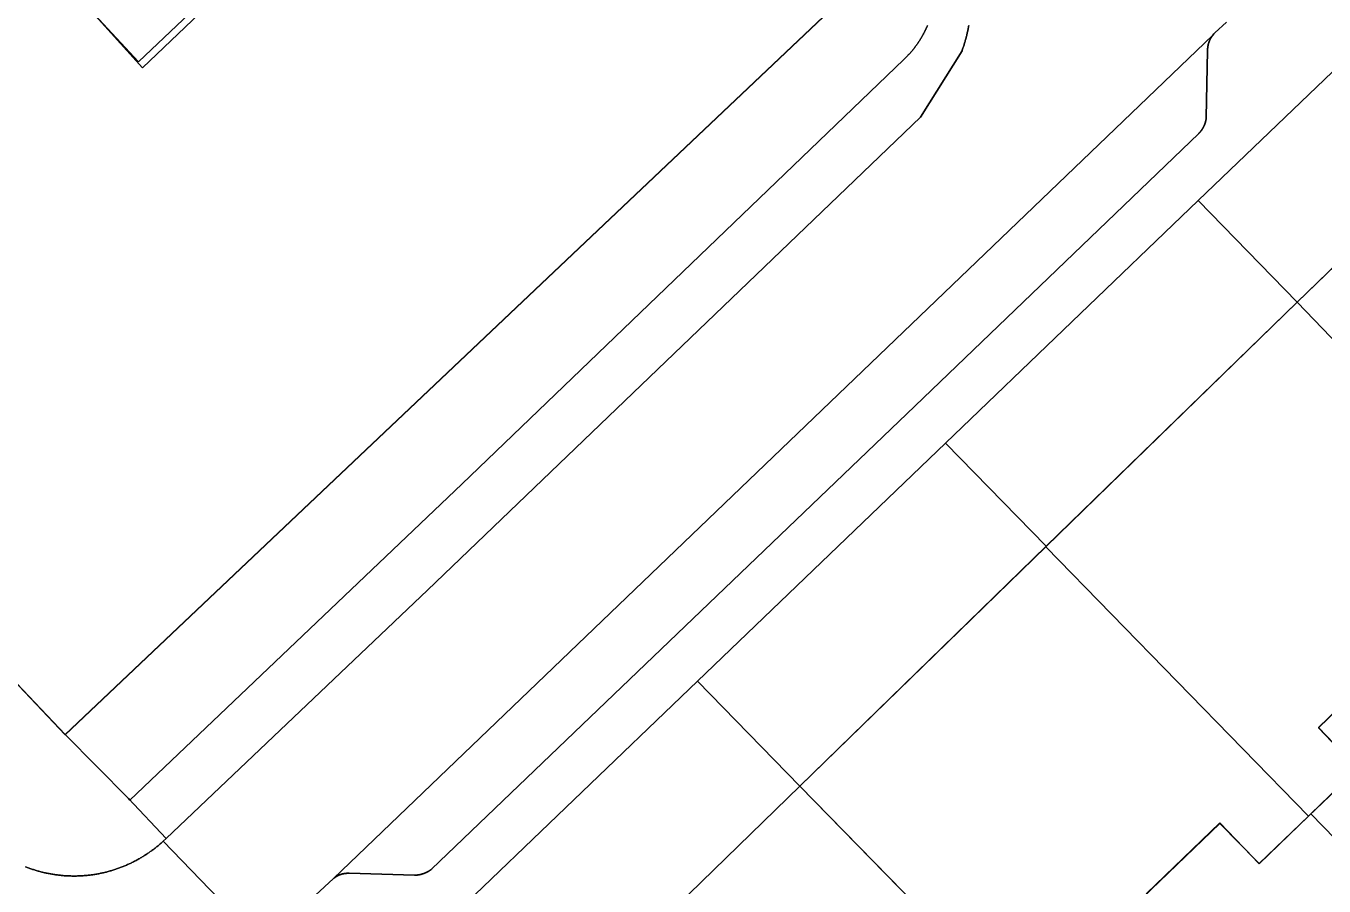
# Model space of a CAD drawing. Header units: metres. Extents: x -127 to 442, y -186 to 462.
# Drawn here: x 184.38 to 224.72, y 6.46 to 33.17 of the extents above; entities that cross this region are included whole.
import ezdxf

# ---------------------------------------------------------------- set-up
doc = ezdxf.new("R2010")
doc.units = ezdxf.units.M

msp = doc.modelspace()

# ---------------------------------------------------------------- linework, layer by layer
at = {"layer": 'building_2', "color": 1}
for points in [[(195.742, 39.25), (188, 31.875), (185.859, 34.25)], [(167.977, 33.344), (168.234, 33.094), (176.312, 24.625), (176.312, 24.625), (174.594, 22.969), (174.602, 22.906), (174.648, 22.844), (174.742, 22.812), (175.891, 21.594), (175.891, 21.531), (175.914, 21.5), (175.953, 21.438), (176, 21.406), (176.055, 21.406), (177.414, 20), (177.32, 19.906), (185.602, 11.156), (212.078, 36.219)]]:
    msp.add_lwpolyline(points, dxfattribs=at)
for points in [[(229.352, 18.906), (233.781, 23.156), (228.344, 28.906), (223.883, 24.594), (229.352, 18.906)], [(224.547, 11.375), (230.859, 17.469), (229.406, 18.969), (229.352, 18.906), (223.883, 24.594), (216.078, 17), (224.234, 8.625), (225.773, 10.094), (224.547, 11.375)], [(224.234, 8.625), (216.078, 17), (208.43, 9.562), (215.336, 2.5), (221.477, 8.406), (222.703, 7.156), (224.234, 8.625)], [(210.453, -4.531), (209.711, -3.531), (211.352, -1.688), (215.484, 2.344), (208.43, 9.562), (200.789, 2.125), (209, -6.344), (210.594, -4.812), (210.391, -4.594), (210.453, -4.531)]]:
    msp.add_lwpolyline(points, close=True, dxfattribs=at)
at = {"layer": 'road_0', "color": 8}
for points in [[(178.566, 42.071), (187.885, 32.06), (196.572, 40.3)], [(197.561, 5.45), (205.251, 12.826), (212.961, 20.219), (220.812, 27.751), (229.887, 36.46)], [(212.395, 33.184), (212.389, 33.169), (212.383, 33.154), (212.376, 33.139), (212.37, 33.124), (212.363, 33.11), (212.356, 33.095), (212.35, 33.081), (212.343, 33.066), (212.336, 33.051), (212.329, 33.037), (212.322, 33.022), (212.315, 33.008), (212.307, 32.994), (212.3, 32.979), (212.293, 32.965), (212.285, 32.951), (212.278, 32.936), (212.27, 32.922), (212.262, 32.908), (212.255, 32.894), (212.247, 32.88), (212.239, 32.866), (212.231, 32.852), (212.223, 32.838), (212.215, 32.824), (212.207, 32.81), (212.198, 32.796), (212.19, 32.782), (212.182, 32.769), (212.173, 32.755), (212.165, 32.741), (212.156, 32.728), (212.147, 32.714), (212.139, 32.701), (212.13, 32.687), (212.121, 32.674), (212.112, 32.66), (212.103, 32.647), (212.094, 32.634), (212.085, 32.62), (212.075, 32.607), (212.066, 32.594), (212.057, 32.581), (212.047, 32.568), (212.038, 32.555), (212.028, 32.542), (212.019, 32.529), (212.009, 32.516), (211.999, 32.503), (211.989, 32.491), (211.979, 32.478), (211.969, 32.465), (211.959, 32.453), (211.949, 32.44), (211.939, 32.428), (211.929, 32.415), (211.918, 32.403), (211.908, 32.391), (211.898, 32.378), (211.887, 32.366), (211.877, 32.354), (211.866, 32.342), (211.855, 32.33), (211.844, 32.318), (211.834, 32.306), (211.823, 32.294), (211.812, 32.282), (211.801, 32.271), (211.79, 32.259), (211.779, 32.247), (211.767, 32.236), (211.756, 32.224), (211.745, 32.213), (211.733, 32.201), (211.722, 32.19), (211.711, 32.179), (211.699, 32.167), (211.687, 32.156), (211.676, 32.145), (211.664, 32.134), (211.664, 32.134), (197.925, 18.946), (187.615, 9.124), (187.566, 9.174), (188.739, 7.938), (196.857, 15.647), (212.178, 30.344), (213.471, 32.399), (213.471, 32.399), (213.48, 32.425), (213.489, 32.452), (213.498, 32.478), (213.507, 32.505), (213.516, 32.531), (213.525, 32.558), (213.533, 32.585), (213.541, 32.611), (213.549, 32.638), (213.557, 32.665), (213.565, 32.692), (213.573, 32.719), (213.58, 32.746), (213.588, 32.773), (213.595, 32.8), (213.602, 32.827), (213.609, 32.854), (213.615, 32.881), (213.622, 32.908), (213.628, 32.935), (213.634, 32.962), (213.641, 32.99), (213.646, 33.017), (213.652, 33.044), (213.658, 33.072), (213.663, 33.099), (213.669, 33.127), (213.674, 33.154), (213.679, 33.182)], [(213.679, 33.182), (213.674, 33.154), (213.669, 33.127), (213.663, 33.099), (213.658, 33.072), (213.652, 33.044), (213.646, 33.017), (213.641, 32.99), (213.634, 32.962), (213.628, 32.935), (213.622, 32.908), (213.615, 32.881), (213.609, 32.854), (213.602, 32.827), (213.595, 32.8), (213.588, 32.773), (213.58, 32.746), (213.573, 32.719), (213.565, 32.692), (213.557, 32.665), (213.549, 32.638), (213.541, 32.611), (213.533, 32.585), (213.525, 32.558), (213.516, 32.531), (213.507, 32.505), (213.498, 32.478), (213.489, 32.452), (213.48, 32.425), (213.471, 32.399), (213.471, 32.399), (212.178, 30.344), (196.857, 15.647), (188.739, 7.938), (188.648, 7.852), (191.851, 4.541)], [(192.411, 5.277), (193.939, 6.695), (221.261, 32.883), (221.295, 32.923), (221.331, 32.96), (221.693, 33.287)], [(221.693, 33.287), (221.331, 32.96), (221.295, 32.923), (221.261, 32.883), (221.261, 32.883), (221.26, 32.881), (221.258, 32.88), (221.257, 32.878), (221.256, 32.877), (221.255, 32.875), (221.253, 32.873), (221.252, 32.872), (221.251, 32.87), (221.25, 32.868), (221.248, 32.867), (221.247, 32.865), (221.246, 32.863), (221.245, 32.862), (221.243, 32.86), (221.242, 32.859), (221.241, 32.857), (221.24, 32.855), (221.239, 32.854), (221.237, 32.852), (221.236, 32.85), (221.235, 32.848), (221.234, 32.847), (221.233, 32.845), (221.231, 32.843), (221.23, 32.842), (221.229, 32.84), (221.228, 32.838), (221.227, 32.837), (221.226, 32.835), (221.224, 32.833), (221.223, 32.832), (221.222, 32.83), (221.221, 32.828), (221.22, 32.826), (221.219, 32.825), (221.218, 32.823), (221.217, 32.821), (221.215, 32.819), (221.214, 32.818), (221.213, 32.816), (221.212, 32.814), (221.211, 32.812), (221.21, 32.811), (221.209, 32.809), (221.208, 32.807), (221.207, 32.805), (221.206, 32.804), (221.205, 32.802), (221.204, 32.8), (221.203, 32.798), (221.202, 32.797), (221.201, 32.795), (221.2, 32.793), (221.198, 32.791), (221.197, 32.789), (221.196, 32.788), (221.195, 32.786), (221.194, 32.784), (221.193, 32.782), (221.192, 32.78), (221.191, 32.779), (221.191, 32.777), (221.19, 32.775), (221.189, 32.773), (221.188, 32.771), (221.187, 32.77), (221.186, 32.768), (221.185, 32.766), (221.184, 32.764), (221.183, 32.762), (221.182, 32.76), (221.181, 32.759), (221.18, 32.757), (221.179, 32.755), (221.178, 32.753), (221.177, 32.751), (221.176, 32.749), (221.176, 32.748), (221.175, 32.746), (221.174, 32.744), (221.173, 32.742), (221.172, 32.74), (221.171, 32.738), (221.17, 32.736), (221.169, 32.734), (221.169, 32.733), (221.168, 32.731), (221.167, 32.729), (221.166, 32.727), (221.165, 32.725), (221.164, 32.723), (221.164, 32.721), (221.163, 32.719), (221.162, 32.718), (221.161, 32.716), (221.16, 32.714), (221.16, 32.712), (221.159, 32.71), (221.158, 32.708), (221.158, 32.708), (221.157, 32.705), (221.156, 32.702), (221.155, 32.7), (221.153, 32.697), (221.152, 32.694), (221.151, 32.691), (221.15, 32.688), (221.149, 32.685), (221.148, 32.682), (221.147, 32.68), (221.146, 32.677), (221.145, 32.674), (221.144, 32.671), (221.143, 32.668), (221.142, 32.665), (221.141, 32.662), (221.14, 32.659), (221.139, 32.657), (221.138, 32.654), (221.137, 32.651), (221.136, 32.648), (221.135, 32.645), (221.134, 32.642), (221.134, 32.639), (221.133, 32.636), (221.132, 32.633), (221.131, 32.63), (221.13, 32.627), (221.129, 32.625), (221.129, 32.622), (221.128, 32.619), (221.127, 32.616), (221.126, 32.613), (221.125, 32.61), (221.125, 32.607), (221.124, 32.604), (221.123, 32.601), (221.122, 32.598), (221.122, 32.595), (221.121, 32.592), (221.12, 32.589), (221.12, 32.586), (221.119, 32.583), (221.118, 32.58), (221.118, 32.577), (221.117, 32.574), (221.116, 32.571), (221.116, 32.568), (221.115, 32.565), (221.115, 32.562), (221.114, 32.559), (221.114, 32.556), (221.113, 32.553), (221.112, 32.55), (221.112, 32.547), (221.111, 32.544), (221.111, 32.541), (221.11, 32.538), (221.11, 32.535), (221.11, 32.532), (221.109, 32.529), (221.109, 32.526), (221.108, 32.523), (221.108, 32.52), (221.107, 32.517), (221.107, 32.514), (221.107, 32.511), (221.106, 32.508), (221.106, 32.505), (221.106, 32.502), (221.105, 32.499), (221.105, 32.496), (221.105, 32.493), (221.104, 32.49), (221.104, 32.487), (221.104, 32.484), (221.104, 32.481), (221.103, 32.478), (221.103, 32.475), (221.103, 32.472), (221.103, 32.469), (221.102, 32.466), (221.102, 32.463), (221.102, 32.46), (221.102, 32.457), (221.102, 32.454), (221.102, 32.451), (221.102, 32.447), (221.101, 32.444), (221.101, 32.441), (221.101, 32.438), (221.101, 32.435), (221.101, 32.432), (221.101, 32.429), (221.101, 32.426), (221.101, 32.423), (221.101, 32.42), (221.101, 32.417), (221.101, 32.414), (221.101, 32.414), (221.06, 30.329), (221.06, 30.329), (221.06, 30.326), (221.059, 30.323), (221.059, 30.319), (221.059, 30.316), (221.058, 30.313), (221.058, 30.31), (221.058, 30.307), (221.057, 30.304), (221.057, 30.3), (221.056, 30.297), (221.056, 30.294), (221.056, 30.291), (221.055, 30.288), (221.055, 30.284), (221.054, 30.281), (221.054, 30.278), (221.053, 30.275), (221.053, 30.272), (221.052, 30.269), (221.052, 30.265), (221.051, 30.262), (221.051, 30.259), (221.05, 30.256), (221.049, 30.253), (221.049, 30.25), (221.048, 30.247), (221.048, 30.243), (221.047, 30.24), (221.046, 30.237), (221.046, 30.234), (221.045, 30.231), (221.044, 30.228), (221.044, 30.225), (221.043, 30.221), (221.042, 30.218), (221.041, 30.215), (221.041, 30.212), (221.04, 30.209), (221.039, 30.206), (221.038, 30.203), (221.037, 30.2), (221.037, 30.197), (221.036, 30.194), (221.035, 30.19), (221.034, 30.187), (221.033, 30.184), (221.032, 30.181), (221.032, 30.178), (221.031, 30.175), (221.03, 30.172), (221.029, 30.169), (221.028, 30.166), (221.027, 30.163), (221.026, 30.16), (221.025, 30.157), (221.024, 30.154), (221.023, 30.151), (221.022, 30.148), (221.021, 30.144), (221.02, 30.141), (221.019, 30.138), (221.018, 30.135), (221.017, 30.132), (221.016, 30.129), (221.014, 30.126), (221.013, 30.123), (221.012, 30.12), (221.011, 30.117), (221.01, 30.114), (221.009, 30.111), (221.008, 30.108), (221.006, 30.105), (221.005, 30.102), (221.004, 30.099), (221.003, 30.097), (221.002, 30.094), (221, 30.091), (220.999, 30.088), (220.998, 30.085), (220.997, 30.082), (220.995, 30.079), (220.994, 30.076), (220.993, 30.073), (220.991, 30.07), (220.99, 30.067), (220.989, 30.064), (220.987, 30.061), (220.986, 30.058), (220.984, 30.056), (220.983, 30.053), (220.982, 30.05), (220.98, 30.047), (220.979, 30.044), (220.977, 30.041), (220.976, 30.038), (220.974, 30.036), (220.973, 30.033), (220.972, 30.03), (220.97, 30.027), (220.97, 30.027), (220.969, 30.025), (220.968, 30.023), (220.967, 30.021), (220.965, 30.019), (220.964, 30.016), (220.963, 30.014), (220.962, 30.012), (220.961, 30.01), (220.96, 30.008), (220.958, 30.006), (220.957, 30.004), (220.956, 30.002), (220.955, 30), (220.954, 29.998), (220.952, 29.996), (220.951, 29.994), (220.95, 29.991), (220.949, 29.989), (220.948, 29.987), (220.946, 29.985), (220.945, 29.983), (220.944, 29.981), (220.943, 29.979), (220.941, 29.977), (220.94, 29.975), (220.939, 29.973), (220.937, 29.971), (220.936, 29.969), (220.935, 29.967), (220.933, 29.965), (220.932, 29.963), (220.931, 29.961), (220.93, 29.959), (220.928, 29.957), (220.927, 29.955), (220.925, 29.953), (220.924, 29.951), (220.923, 29.949), (220.921, 29.947), (220.92, 29.945), (220.919, 29.943), (220.917, 29.941), (220.916, 29.939), (220.915, 29.937), (220.913, 29.935), (220.912, 29.933), (220.91, 29.931), (220.909, 29.93), (220.907, 29.928), (220.906, 29.926), (220.905, 29.924), (220.903, 29.922), (220.902, 29.92), (220.9, 29.918), (220.899, 29.916), (220.897, 29.914), (220.896, 29.912), (220.894, 29.91), (220.893, 29.909), (220.891, 29.907), (220.89, 29.905), (220.888, 29.903), (220.887, 29.901), (220.885, 29.899), (220.884, 29.897), (220.882, 29.895), (220.881, 29.894), (220.879, 29.892), (220.878, 29.89), (220.876, 29.888), (220.875, 29.886), (220.873, 29.884), (220.872, 29.883), (220.87, 29.881), (220.868, 29.879), (220.867, 29.877), (220.865, 29.875), (220.864, 29.874), (220.862, 29.872), (220.86, 29.87), (220.859, 29.868), (220.857, 29.866), (220.856, 29.865), (220.854, 29.863), (220.852, 29.861), (220.851, 29.859), (220.849, 29.858), (220.847, 29.856), (220.846, 29.854), (220.844, 29.852), (220.842, 29.851), (220.841, 29.849), (220.839, 29.847), (220.837, 29.846), (220.836, 29.844), (220.834, 29.842), (220.832, 29.84), (220.831, 29.839), (220.829, 29.837), (220.829, 29.837), (212.001, 21.367), (196.99, 6.983), (196.99, 6.983), (196.987, 6.981), (196.985, 6.979), (196.982, 6.977), (196.98, 6.975), (196.977, 6.973), (196.974, 6.971), (196.972, 6.97), (196.969, 6.968), (196.967, 6.966), (196.964, 6.964), (196.961, 6.962), (196.959, 6.96), (196.956, 6.958), (196.953, 6.957), (196.951, 6.955), (196.948, 6.953), (196.945, 6.951), (196.943, 6.949), (196.94, 6.948), (196.937, 6.946), (196.934, 6.944), (196.932, 6.942), (196.929, 6.941), (196.926, 6.939), (196.924, 6.937), (196.921, 6.935), (196.918, 6.934), (196.915, 6.932), (196.913, 6.93), (196.91, 6.929), (196.907, 6.927), (196.904, 6.925), (196.901, 6.924), (196.899, 6.922), (196.896, 6.92), (196.893, 6.919), (196.89, 6.917), (196.887, 6.916), (196.885, 6.914), (196.882, 6.912), (196.879, 6.911), (196.876, 6.909), (196.873, 6.908), (196.87, 6.906), (196.868, 6.905), (196.865, 6.903), (196.862, 6.902), (196.859, 6.9), (196.856, 6.899), (196.853, 6.897), (196.85, 6.896), (196.848, 6.894), (196.845, 6.893), (196.842, 6.891), (196.839, 6.89), (196.836, 6.888), (196.833, 6.887), (196.83, 6.886), (196.827, 6.884), (196.824, 6.883), (196.821, 6.881), (196.818, 6.88), (196.816, 6.879), (196.813, 6.877), (196.81, 6.876), (196.807, 6.875), (196.804, 6.873), (196.801, 6.872), (196.798, 6.871), (196.795, 6.87), (196.792, 6.868), (196.789, 6.867), (196.786, 6.866), (196.783, 6.865), (196.78, 6.863), (196.777, 6.862), (196.774, 6.861), (196.771, 6.86), (196.768, 6.859), (196.765, 6.857), (196.762, 6.856), (196.759, 6.855), (196.756, 6.854), (196.753, 6.853), (196.75, 6.852), (196.747, 6.851), (196.744, 6.849), (196.741, 6.848), (196.738, 6.847), (196.735, 6.846), (196.732, 6.845), (196.728, 6.844), (196.725, 6.843), (196.722, 6.842), (196.719, 6.841), (196.716, 6.84), (196.713, 6.839), (196.71, 6.838), (196.707, 6.837), (196.707, 6.837), (196.705, 6.836), (196.702, 6.835), (196.699, 6.835), (196.697, 6.834), (196.694, 6.833), (196.692, 6.832), (196.689, 6.832), (196.687, 6.831), (196.684, 6.83), (196.682, 6.83), (196.679, 6.829), (196.677, 6.828), (196.674, 6.827), (196.672, 6.827), (196.669, 6.826), (196.667, 6.825), (196.664, 6.825), (196.662, 6.824), (196.659, 6.823), (196.657, 6.823), (196.654, 6.822), (196.652, 6.821), (196.649, 6.821), (196.646, 6.82), (196.644, 6.82), (196.641, 6.819), (196.639, 6.818), (196.636, 6.818), (196.634, 6.817), (196.631, 6.817), (196.629, 6.816), (196.626, 6.816), (196.623, 6.815), (196.621, 6.814), (196.618, 6.814), (196.616, 6.813), (196.613, 6.813), (196.611, 6.812), (196.608, 6.812), (196.605, 6.811), (196.603, 6.811), (196.6, 6.81), (196.598, 6.81), (196.595, 6.809), (196.593, 6.809), (196.59, 6.809), (196.587, 6.808), (196.585, 6.808), (196.582, 6.807), (196.58, 6.807), (196.577, 6.806), (196.575, 6.806), (196.572, 6.806), (196.569, 6.805), (196.567, 6.805), (196.564, 6.804), (196.562, 6.804), (196.559, 6.804), (196.556, 6.803), (196.554, 6.803), (196.551, 6.803), (196.549, 6.802), (196.546, 6.802), (196.543, 6.802), (196.541, 6.801), (196.538, 6.801), (196.536, 6.801), (196.533, 6.8), (196.53, 6.8), (196.528, 6.8), (196.525, 6.8), (196.523, 6.799), (196.52, 6.799), (196.517, 6.799), (196.515, 6.799), (196.512, 6.798), (196.51, 6.798), (196.507, 6.798), (196.504, 6.798), (196.502, 6.797), (196.499, 6.797), (196.496, 6.797), (196.494, 6.797), (196.491, 6.797), (196.489, 6.797), (196.486, 6.796), (196.483, 6.796), (196.481, 6.796), (196.478, 6.796), (196.476, 6.796), (196.473, 6.796), (196.47, 6.796), (196.468, 6.795), (196.465, 6.795), (196.462, 6.795), (196.46, 6.795), (196.457, 6.795), (196.455, 6.795), (196.452, 6.795), (196.452, 6.795), (194.428, 6.855), (194.428, 6.855), (194.425, 6.855), (194.422, 6.855), (194.419, 6.855), (194.416, 6.856), (194.413, 6.856), (194.41, 6.856), (194.407, 6.856), (194.404, 6.856), (194.401, 6.856), (194.398, 6.856), (194.395, 6.856), (194.392, 6.856), (194.389, 6.856), (194.385, 6.856), (194.382, 6.856), (194.379, 6.856), (194.376, 6.856), (194.373, 6.856), (194.37, 6.856), (194.367, 6.856), (194.364, 6.855), (194.361, 6.855), (194.358, 6.855), (194.355, 6.855), (194.352, 6.855), (194.349, 6.855), (194.346, 6.855), (194.343, 6.854), (194.34, 6.854), (194.337, 6.854), (194.334, 6.854), (194.331, 6.853), (194.328, 6.853), (194.325, 6.853), (194.322, 6.853), (194.319, 6.852), (194.316, 6.852), (194.313, 6.852), (194.31, 6.851), (194.307, 6.851), (194.304, 6.851), (194.301, 6.85), (194.298, 6.85), (194.295, 6.849), (194.292, 6.849), (194.289, 6.849), (194.286, 6.848), (194.283, 6.848), (194.28, 6.847), (194.277, 6.847), (194.274, 6.846), (194.271, 6.846), (194.268, 6.845), (194.265, 6.845), (194.262, 6.844), (194.259, 6.844), (194.256, 6.843), (194.253, 6.842), (194.25, 6.842), (194.247, 6.841), (194.244, 6.841), (194.241, 6.84), (194.238, 6.839), (194.235, 6.839), (194.232, 6.838), (194.229, 6.837), (194.226, 6.837), (194.223, 6.836), (194.22, 6.835), (194.217, 6.835), (194.214, 6.834), (194.211, 6.833), (194.208, 6.832), (194.205, 6.832), (194.202, 6.831), (194.199, 6.83), (194.196, 6.829), (194.194, 6.828), (194.191, 6.827), (194.188, 6.827), (194.185, 6.826), (194.182, 6.825), (194.179, 6.824), (194.176, 6.823), (194.173, 6.822), (194.17, 6.821), (194.167, 6.82), (194.164, 6.819), (194.162, 6.818), (194.159, 6.817), (194.156, 6.816), (194.153, 6.815), (194.15, 6.814), (194.147, 6.813), (194.144, 6.812), (194.142, 6.811), (194.139, 6.81), (194.136, 6.809), (194.133, 6.808), (194.133, 6.808), (194.131, 6.807), (194.129, 6.806), (194.127, 6.805), (194.125, 6.805), (194.122, 6.804), (194.12, 6.803), (194.118, 6.802), (194.116, 6.801), (194.114, 6.8), (194.112, 6.799), (194.11, 6.798), (194.108, 6.797), (194.106, 6.797), (194.104, 6.796), (194.102, 6.795), (194.099, 6.794), (194.097, 6.793), (194.095, 6.792), (194.093, 6.791), (194.091, 6.79), (194.089, 6.789), (194.087, 6.788), (194.085, 6.787), (194.083, 6.786), (194.081, 6.785), (194.079, 6.784), (194.077, 6.783), (194.075, 6.782), (194.073, 6.781), (194.071, 6.78), (194.069, 6.779), (194.067, 6.778), (194.065, 6.777), (194.063, 6.776), (194.061, 6.775), (194.059, 6.774), (194.057, 6.773), (194.055, 6.772), (194.053, 6.771), (194.051, 6.769), (194.049, 6.768), (194.047, 6.767), (194.045, 6.766), (194.043, 6.765), (194.041, 6.764), (194.039, 6.763), (194.037, 6.762), (194.035, 6.761), (194.033, 6.759), (194.031, 6.758), (194.029, 6.757), (194.027, 6.756), (194.025, 6.755), (194.023, 6.754), (194.021, 6.752), (194.019, 6.751), (194.017, 6.75), (194.015, 6.749), (194.013, 6.748), (194.011, 6.746), (194.009, 6.745), (194.007, 6.744), (194.005, 6.743), (194.004, 6.742), (194.002, 6.74), (194, 6.739), (193.998, 6.738), (193.996, 6.737), (193.994, 6.735), (193.992, 6.734), (193.99, 6.733), (193.988, 6.732), (193.987, 6.73), (193.985, 6.729), (193.983, 6.728), (193.981, 6.726), (193.979, 6.725), (193.977, 6.724), (193.975, 6.722), (193.973, 6.721), (193.972, 6.72), (193.97, 6.718), (193.968, 6.717), (193.966, 6.716), (193.964, 6.714), (193.962, 6.713), (193.961, 6.712), (193.959, 6.71), (193.957, 6.709), (193.955, 6.708), (193.953, 6.706), (193.952, 6.705), (193.95, 6.703), (193.948, 6.702), (193.946, 6.701), (193.944, 6.699), (193.943, 6.698), (193.941, 6.696), (193.939, 6.695), (193.939, 6.695), (192.411, 5.277)], [(184.369, 7.059), (184.396, 7.048), (184.424, 7.037), (184.452, 7.027), (184.479, 7.017), (184.507, 7.007), (184.535, 6.997), (184.562, 6.988), (184.59, 6.978), (184.618, 6.969), (184.646, 6.96), (184.674, 6.952), (184.703, 6.943), (184.731, 6.935), (184.759, 6.927), (184.787, 6.919), (184.816, 6.911), (184.844, 6.903), (184.873, 6.896), (184.901, 6.889), (184.93, 6.882), (184.959, 6.875), (184.987, 6.869), (185.016, 6.863), (185.045, 6.856), (185.074, 6.851), (185.103, 6.845), (185.132, 6.839), (185.161, 6.834), (185.19, 6.829), (185.219, 6.824), (185.248, 6.82), (185.277, 6.815), (185.306, 6.811), (185.335, 6.807), (185.364, 6.803), (185.393, 6.8), (185.423, 6.796), (185.452, 6.793), (185.481, 6.79), (185.51, 6.787), (185.54, 6.785), (185.569, 6.782), (185.598, 6.78), (185.628, 6.778), (185.657, 6.777), (185.687, 6.775), (185.716, 6.774), (185.745, 6.773), (185.775, 6.772), (185.804, 6.771), (185.834, 6.771), (185.863, 6.771), (185.893, 6.771), (185.922, 6.771), (185.922, 6.771), (185.952, 6.771), (185.983, 6.772), (186.013, 6.773), (186.043, 6.774), (186.073, 6.776), (186.104, 6.777), (186.134, 6.779), (186.164, 6.781), (186.194, 6.783), (186.225, 6.786), (186.255, 6.788), (186.285, 6.791), (186.315, 6.794), (186.345, 6.798), (186.375, 6.801), (186.405, 6.805), (186.435, 6.809), (186.465, 6.813), (186.495, 6.818), (186.525, 6.823), (186.555, 6.827), (186.585, 6.833), (186.615, 6.838), (186.644, 6.844), (186.674, 6.849), (186.704, 6.855), (186.734, 6.862), (186.763, 6.868), (186.793, 6.875), (186.822, 6.882), (186.852, 6.889), (186.881, 6.896), (186.91, 6.904), (186.94, 6.911), (186.969, 6.919), (186.998, 6.928), (187.027, 6.936), (187.056, 6.945), (187.085, 6.953), (187.114, 6.962), (187.143, 6.972), (187.172, 6.981), (187.2, 6.991), (187.229, 7.001), (187.258, 7.011), (187.286, 7.021), (187.314, 7.032), (187.343, 7.043), (187.371, 7.053), (187.399, 7.065), (187.427, 7.076), (187.455, 7.088), (187.483, 7.099), (187.511, 7.111), (187.539, 7.124), (187.566, 7.136), (187.594, 7.149), (187.621, 7.161), (187.649, 7.174), (187.676, 7.188), (187.703, 7.201), (187.73, 7.215), (187.757, 7.229), (187.784, 7.243), (187.811, 7.257), (187.837, 7.271), (187.864, 7.286), (187.89, 7.301), (187.917, 7.316), (187.943, 7.331), (187.969, 7.346), (187.995, 7.362), (188.021, 7.378), (188.047, 7.394), (188.072, 7.41), (188.098, 7.426), (188.123, 7.443), (188.148, 7.459), (188.173, 7.476), (188.198, 7.493), (188.223, 7.511), (188.248, 7.528), (188.273, 7.546), (188.297, 7.563), (188.322, 7.581), (188.346, 7.6), (188.37, 7.618), (188.394, 7.637), (188.418, 7.655), (188.441, 7.674), (188.465, 7.693), (188.488, 7.713), (188.512, 7.732), (188.535, 7.752), (188.558, 7.771), (188.58, 7.791), (188.603, 7.811), (188.626, 7.832), (188.648, 7.852), (188.648, 7.852), (188.739, 7.938), (187.566, 9.174), (185.598, 11.164), (177.319, 19.893)], [(191.851, 4.541), (188.648, 7.852), (188.648, 7.852), (188.626, 7.832), (188.603, 7.811), (188.58, 7.791), (188.558, 7.771), (188.535, 7.752), (188.512, 7.732), (188.488, 7.713), (188.465, 7.693), (188.441, 7.674), (188.418, 7.655), (188.394, 7.637), (188.37, 7.618), (188.346, 7.6), (188.322, 7.581), (188.297, 7.563), (188.273, 7.546), (188.248, 7.528), (188.223, 7.511), (188.198, 7.493), (188.173, 7.476), (188.148, 7.459), (188.123, 7.443), (188.098, 7.426), (188.072, 7.41), (188.047, 7.394), (188.021, 7.378), (187.995, 7.362), (187.969, 7.346), (187.943, 7.331), (187.917, 7.316), (187.89, 7.301), (187.864, 7.286), (187.837, 7.271), (187.811, 7.257), (187.784, 7.243), (187.757, 7.229), (187.73, 7.215), (187.703, 7.201), (187.676, 7.188), (187.649, 7.174), (187.621, 7.161), (187.594, 7.149), (187.566, 7.136), (187.539, 7.124), (187.511, 7.111), (187.483, 7.099), (187.455, 7.088), (187.427, 7.076), (187.399, 7.065), (187.371, 7.053), (187.343, 7.043), (187.314, 7.032), (187.286, 7.021), (187.258, 7.011), (187.229, 7.001), (187.2, 6.991), (187.172, 6.981), (187.143, 6.972), (187.114, 6.962), (187.085, 6.953), (187.056, 6.945), (187.027, 6.936), (186.998, 6.928), (186.969, 6.919), (186.94, 6.911), (186.91, 6.904), (186.881, 6.896), (186.852, 6.889), (186.822, 6.882), (186.793, 6.875), (186.763, 6.868), (186.734, 6.862), (186.704, 6.855), (186.674, 6.849), (186.644, 6.844), (186.615, 6.838), (186.585, 6.833), (186.555, 6.827), (186.525, 6.823), (186.495, 6.818), (186.465, 6.813), (186.435, 6.809), (186.405, 6.805), (186.375, 6.801), (186.345, 6.798), (186.315, 6.794), (186.285, 6.791), (186.255, 6.788), (186.225, 6.786), (186.194, 6.783), (186.164, 6.781), (186.134, 6.779), (186.104, 6.777), (186.073, 6.776), (186.043, 6.774), (186.013, 6.773), (185.983, 6.772), (185.952, 6.771), (185.922, 6.771), (185.922, 6.771), (185.893, 6.771), (185.863, 6.771), (185.834, 6.771), (185.804, 6.771), (185.775, 6.772), (185.745, 6.773), (185.716, 6.774), (185.687, 6.775), (185.657, 6.777), (185.628, 6.778), (185.598, 6.78), (185.569, 6.782), (185.54, 6.785), (185.51, 6.787), (185.481, 6.79), (185.452, 6.793), (185.423, 6.796), (185.393, 6.8), (185.364, 6.803), (185.335, 6.807), (185.306, 6.811), (185.277, 6.815), (185.248, 6.82), (185.219, 6.824), (185.19, 6.829), (185.161, 6.834), (185.132, 6.839), (185.103, 6.845), (185.074, 6.851), (185.045, 6.856), (185.016, 6.863), (184.987, 6.869), (184.959, 6.875), (184.93, 6.882), (184.901, 6.889), (184.873, 6.896), (184.844, 6.903), (184.816, 6.911), (184.787, 6.919), (184.759, 6.927), (184.731, 6.935), (184.703, 6.943), (184.674, 6.952), (184.646, 6.96), (184.618, 6.969), (184.59, 6.978), (184.562, 6.988), (184.535, 6.997), (184.507, 7.007), (184.479, 7.017), (184.452, 7.027), (184.424, 7.037), (184.396, 7.048), (184.369, 7.059)]]:
    msp.add_lwpolyline(points, dxfattribs=at)
msp.add_lwpolyline([(221.261, 32.883), (193.939, 6.695), (193.939, 6.695), (193.941, 6.696), (193.943, 6.698), (193.944, 6.699), (193.946, 6.701), (193.948, 6.702), (193.95, 6.703), (193.952, 6.705), (193.953, 6.706), (193.955, 6.708), (193.957, 6.709), (193.959, 6.71), (193.961, 6.712), (193.962, 6.713), (193.964, 6.714), (193.966, 6.716), (193.968, 6.717), (193.97, 6.718), (193.972, 6.72), (193.973, 6.721), (193.975, 6.722), (193.977, 6.724), (193.979, 6.725), (193.981, 6.726), (193.983, 6.728), (193.985, 6.729), (193.987, 6.73), (193.988, 6.732), (193.99, 6.733), (193.992, 6.734), (193.994, 6.735), (193.996, 6.737), (193.998, 6.738), (194, 6.739), (194.002, 6.74), (194.004, 6.742), (194.005, 6.743), (194.007, 6.744), (194.009, 6.745), (194.011, 6.746), (194.013, 6.748), (194.015, 6.749), (194.017, 6.75), (194.019, 6.751), (194.021, 6.752), (194.023, 6.754), (194.025, 6.755), (194.027, 6.756), (194.029, 6.757), (194.031, 6.758), (194.033, 6.759), (194.035, 6.761), (194.037, 6.762), (194.039, 6.763), (194.041, 6.764), (194.043, 6.765), (194.045, 6.766), (194.047, 6.767), (194.049, 6.768), (194.051, 6.769), (194.053, 6.771), (194.055, 6.772), (194.057, 6.773), (194.059, 6.774), (194.061, 6.775), (194.063, 6.776), (194.065, 6.777), (194.067, 6.778), (194.069, 6.779), (194.071, 6.78), (194.073, 6.781), (194.075, 6.782), (194.077, 6.783), (194.079, 6.784), (194.081, 6.785), (194.083, 6.786), (194.085, 6.787), (194.087, 6.788), (194.089, 6.789), (194.091, 6.79), (194.093, 6.791), (194.095, 6.792), (194.097, 6.793), (194.099, 6.794), (194.102, 6.795), (194.104, 6.796), (194.106, 6.797), (194.108, 6.797), (194.11, 6.798), (194.112, 6.799), (194.114, 6.8), (194.116, 6.801), (194.118, 6.802), (194.12, 6.803), (194.122, 6.804), (194.125, 6.805), (194.127, 6.805), (194.129, 6.806), (194.131, 6.807), (194.133, 6.808), (194.133, 6.808), (194.136, 6.809), (194.139, 6.81), (194.142, 6.811), (194.144, 6.812), (194.147, 6.813), (194.15, 6.814), (194.153, 6.815), (194.156, 6.816), (194.159, 6.817), (194.162, 6.818), (194.164, 6.819), (194.167, 6.82), (194.17, 6.821), (194.173, 6.822), (194.176, 6.823), (194.179, 6.824), (194.182, 6.825), (194.185, 6.826), (194.188, 6.827), (194.191, 6.827), (194.194, 6.828), (194.196, 6.829), (194.199, 6.83), (194.202, 6.831), (194.205, 6.832), (194.208, 6.832), (194.211, 6.833), (194.214, 6.834), (194.217, 6.835), (194.22, 6.835), (194.223, 6.836), (194.226, 6.837), (194.229, 6.837), (194.232, 6.838), (194.235, 6.839), (194.238, 6.839), (194.241, 6.84), (194.244, 6.841), (194.247, 6.841), (194.25, 6.842), (194.253, 6.842), (194.256, 6.843), (194.259, 6.844), (194.262, 6.844), (194.265, 6.845), (194.268, 6.845), (194.271, 6.846), (194.274, 6.846), (194.277, 6.847), (194.28, 6.847), (194.283, 6.848), (194.286, 6.848), (194.289, 6.849), (194.292, 6.849), (194.295, 6.849), (194.298, 6.85), (194.301, 6.85), (194.304, 6.851), (194.307, 6.851), (194.31, 6.851), (194.313, 6.852), (194.316, 6.852), (194.319, 6.852), (194.322, 6.853), (194.325, 6.853), (194.328, 6.853), (194.331, 6.853), (194.334, 6.854), (194.337, 6.854), (194.34, 6.854), (194.343, 6.854), (194.346, 6.855), (194.349, 6.855), (194.352, 6.855), (194.355, 6.855), (194.358, 6.855), (194.361, 6.855), (194.364, 6.855), (194.367, 6.856), (194.37, 6.856), (194.373, 6.856), (194.376, 6.856), (194.379, 6.856), (194.382, 6.856), (194.385, 6.856), (194.389, 6.856), (194.392, 6.856), (194.395, 6.856), (194.398, 6.856), (194.401, 6.856), (194.404, 6.856), (194.407, 6.856), (194.41, 6.856), (194.413, 6.856), (194.416, 6.856), (194.419, 6.855), (194.422, 6.855), (194.425, 6.855), (194.428, 6.855), (194.428, 6.855), (196.452, 6.795), (196.452, 6.795), (196.455, 6.795), (196.457, 6.795), (196.46, 6.795), (196.462, 6.795), (196.465, 6.795), (196.468, 6.795), (196.47, 6.796), (196.473, 6.796), (196.476, 6.796), (196.478, 6.796), (196.481, 6.796), (196.483, 6.796), (196.486, 6.796), (196.489, 6.797), (196.491, 6.797), (196.494, 6.797), (196.496, 6.797), (196.499, 6.797), (196.502, 6.797), (196.504, 6.798), (196.507, 6.798), (196.51, 6.798), (196.512, 6.798), (196.515, 6.799), (196.517, 6.799), (196.52, 6.799), (196.523, 6.799), (196.525, 6.8), (196.528, 6.8), (196.53, 6.8), (196.533, 6.8), (196.536, 6.801), (196.538, 6.801), (196.541, 6.801), (196.543, 6.802), (196.546, 6.802), (196.549, 6.802), (196.551, 6.803), (196.554, 6.803), (196.556, 6.803), (196.559, 6.804), (196.562, 6.804), (196.564, 6.804), (196.567, 6.805), (196.569, 6.805), (196.572, 6.806), (196.575, 6.806), (196.577, 6.806), (196.58, 6.807), (196.582, 6.807), (196.585, 6.808), (196.587, 6.808), (196.59, 6.809), (196.593, 6.809), (196.595, 6.809), (196.598, 6.81), (196.6, 6.81), (196.603, 6.811), (196.605, 6.811), (196.608, 6.812), (196.611, 6.812), (196.613, 6.813), (196.616, 6.813), (196.618, 6.814), (196.621, 6.814), (196.623, 6.815), (196.626, 6.816), (196.629, 6.816), (196.631, 6.817), (196.634, 6.817), (196.636, 6.818), (196.639, 6.818), (196.641, 6.819), (196.644, 6.82), (196.646, 6.82), (196.649, 6.821), (196.652, 6.821), (196.654, 6.822), (196.657, 6.823), (196.659, 6.823), (196.662, 6.824), (196.664, 6.825), (196.667, 6.825), (196.669, 6.826), (196.672, 6.827), (196.674, 6.827), (196.677, 6.828), (196.679, 6.829), (196.682, 6.83), (196.684, 6.83), (196.687, 6.831), (196.689, 6.832), (196.692, 6.832), (196.694, 6.833), (196.697, 6.834), (196.699, 6.835), (196.702, 6.835), (196.705, 6.836), (196.707, 6.837), (196.707, 6.837), (196.71, 6.838), (196.713, 6.839), (196.716, 6.84), (196.719, 6.841), (196.722, 6.842), (196.725, 6.843), (196.728, 6.844), (196.732, 6.845), (196.735, 6.846), (196.738, 6.847), (196.741, 6.848), (196.744, 6.849), (196.747, 6.851), (196.75, 6.852), (196.753, 6.853), (196.756, 6.854), (196.759, 6.855), (196.762, 6.856), (196.765, 6.857), (196.768, 6.859), (196.771, 6.86), (196.774, 6.861), (196.777, 6.862), (196.78, 6.863), (196.783, 6.865), (196.786, 6.866), (196.789, 6.867), (196.792, 6.868), (196.795, 6.87), (196.798, 6.871), (196.801, 6.872), (196.804, 6.873), (196.807, 6.875), (196.81, 6.876), (196.813, 6.877), (196.816, 6.879), (196.818, 6.88), (196.821, 6.881), (196.824, 6.883), (196.827, 6.884), (196.83, 6.886), (196.833, 6.887), (196.836, 6.888), (196.839, 6.89), (196.842, 6.891), (196.845, 6.893), (196.848, 6.894), (196.85, 6.896), (196.853, 6.897), (196.856, 6.899), (196.859, 6.9), (196.862, 6.902), (196.865, 6.903), (196.868, 6.905), (196.87, 6.906), (196.873, 6.908), (196.876, 6.909), (196.879, 6.911), (196.882, 6.912), (196.885, 6.914), (196.887, 6.916), (196.89, 6.917), (196.893, 6.919), (196.896, 6.92), (196.899, 6.922), (196.901, 6.924), (196.904, 6.925), (196.907, 6.927), (196.91, 6.929), (196.913, 6.93), (196.915, 6.932), (196.918, 6.934), (196.921, 6.935), (196.924, 6.937), (196.926, 6.939), (196.929, 6.941), (196.932, 6.942), (196.934, 6.944), (196.937, 6.946), (196.94, 6.948), (196.943, 6.949), (196.945, 6.951), (196.948, 6.953), (196.951, 6.955), (196.953, 6.957), (196.956, 6.958), (196.959, 6.96), (196.961, 6.962), (196.964, 6.964), (196.967, 6.966), (196.969, 6.968), (196.972, 6.97), (196.974, 6.971), (196.977, 6.973), (196.98, 6.975), (196.982, 6.977), (196.985, 6.979), (196.987, 6.981), (196.99, 6.983), (196.99, 6.983), (212.001, 21.367), (220.829, 29.837), (220.829, 29.837), (220.831, 29.839), (220.832, 29.84), (220.834, 29.842), (220.836, 29.844), (220.837, 29.846), (220.839, 29.847), (220.841, 29.849), (220.842, 29.851), (220.844, 29.852), (220.846, 29.854), (220.847, 29.856), (220.849, 29.858), (220.851, 29.859), (220.852, 29.861), (220.854, 29.863), (220.856, 29.865), (220.857, 29.866), (220.859, 29.868), (220.86, 29.87), (220.862, 29.872), (220.864, 29.874), (220.865, 29.875), (220.867, 29.877), (220.868, 29.879), (220.87, 29.881), (220.872, 29.883), (220.873, 29.884), (220.875, 29.886), (220.876, 29.888), (220.878, 29.89), (220.879, 29.892), (220.881, 29.894), (220.882, 29.895), (220.884, 29.897), (220.885, 29.899), (220.887, 29.901), (220.888, 29.903), (220.89, 29.905), (220.891, 29.907), (220.893, 29.909), (220.894, 29.91), (220.896, 29.912), (220.897, 29.914), (220.899, 29.916), (220.9, 29.918), (220.902, 29.92), (220.903, 29.922), (220.905, 29.924), (220.906, 29.926), (220.907, 29.928), (220.909, 29.93), (220.91, 29.931), (220.912, 29.933), (220.913, 29.935), (220.915, 29.937), (220.916, 29.939), (220.917, 29.941), (220.919, 29.943), (220.92, 29.945), (220.921, 29.947), (220.923, 29.949), (220.924, 29.951), (220.925, 29.953), (220.927, 29.955), (220.928, 29.957), (220.93, 29.959), (220.931, 29.961), (220.932, 29.963), (220.933, 29.965), (220.935, 29.967), (220.936, 29.969), (220.937, 29.971), (220.939, 29.973), (220.94, 29.975), (220.941, 29.977), (220.943, 29.979), (220.944, 29.981), (220.945, 29.983), (220.946, 29.985), (220.948, 29.987), (220.949, 29.989), (220.95, 29.991), (220.951, 29.994), (220.952, 29.996), (220.954, 29.998), (220.955, 30), (220.956, 30.002), (220.957, 30.004), (220.958, 30.006), (220.96, 30.008), (220.961, 30.01), (220.962, 30.012), (220.963, 30.014), (220.964, 30.016), (220.965, 30.019), (220.967, 30.021), (220.968, 30.023), (220.969, 30.025), (220.97, 30.027), (220.97, 30.027), (220.972, 30.03), (220.973, 30.033), (220.974, 30.036), (220.976, 30.038), (220.977, 30.041), (220.979, 30.044), (220.98, 30.047), (220.982, 30.05), (220.983, 30.053), (220.984, 30.056), (220.986, 30.058), (220.987, 30.061), (220.989, 30.064), (220.99, 30.067), (220.991, 30.07), (220.993, 30.073), (220.994, 30.076), (220.995, 30.079), (220.997, 30.082), (220.998, 30.085), (220.999, 30.088), (221, 30.091), (221.002, 30.094), (221.003, 30.097), (221.004, 30.099), (221.005, 30.102), (221.006, 30.105), (221.008, 30.108), (221.009, 30.111), (221.01, 30.114), (221.011, 30.117), (221.012, 30.12), (221.013, 30.123), (221.014, 30.126), (221.016, 30.129), (221.017, 30.132), (221.018, 30.135), (221.019, 30.138), (221.02, 30.141), (221.021, 30.144), (221.022, 30.148), (221.023, 30.151), (221.024, 30.154), (221.025, 30.157), (221.026, 30.16), (221.027, 30.163), (221.028, 30.166), (221.029, 30.169), (221.03, 30.172), (221.031, 30.175), (221.032, 30.178), (221.032, 30.181), (221.033, 30.184), (221.034, 30.187), (221.035, 30.19), (221.036, 30.194), (221.037, 30.197), (221.037, 30.2), (221.038, 30.203), (221.039, 30.206), (221.04, 30.209), (221.041, 30.212), (221.041, 30.215), (221.042, 30.218), (221.043, 30.221), (221.044, 30.225), (221.044, 30.228), (221.045, 30.231), (221.046, 30.234), (221.046, 30.237), (221.047, 30.24), (221.048, 30.243), (221.048, 30.247), (221.049, 30.25), (221.049, 30.253), (221.05, 30.256), (221.051, 30.259), (221.051, 30.262), (221.052, 30.265), (221.052, 30.269), (221.053, 30.272), (221.053, 30.275), (221.054, 30.278), (221.054, 30.281), (221.055, 30.284), (221.055, 30.288), (221.056, 30.291), (221.056, 30.294), (221.056, 30.297), (221.057, 30.3), (221.057, 30.304), (221.058, 30.307), (221.058, 30.31), (221.058, 30.313), (221.059, 30.316), (221.059, 30.319), (221.059, 30.323), (221.06, 30.326), (221.06, 30.329), (221.06, 30.329), (221.101, 32.414), (221.101, 32.414), (221.101, 32.417), (221.101, 32.42), (221.101, 32.423), (221.101, 32.426), (221.101, 32.429), (221.101, 32.432), (221.101, 32.435), (221.101, 32.438), (221.101, 32.441), (221.101, 32.444), (221.102, 32.447), (221.102, 32.451), (221.102, 32.454), (221.102, 32.457), (221.102, 32.46), (221.102, 32.463), (221.102, 32.466), (221.103, 32.469), (221.103, 32.472), (221.103, 32.475), (221.103, 32.478), (221.104, 32.481), (221.104, 32.484), (221.104, 32.487), (221.104, 32.49), (221.105, 32.493), (221.105, 32.496), (221.105, 32.499), (221.106, 32.502), (221.106, 32.505), (221.106, 32.508), (221.107, 32.511), (221.107, 32.514), (221.107, 32.517), (221.108, 32.52), (221.108, 32.523), (221.109, 32.526), (221.109, 32.529), (221.11, 32.532), (221.11, 32.535), (221.11, 32.538), (221.111, 32.541), (221.111, 32.544), (221.112, 32.547), (221.112, 32.55), (221.113, 32.553), (221.114, 32.556), (221.114, 32.559), (221.115, 32.562), (221.115, 32.565), (221.116, 32.568), (221.116, 32.571), (221.117, 32.574), (221.118, 32.577), (221.118, 32.58), (221.119, 32.583), (221.12, 32.586), (221.12, 32.589), (221.121, 32.592), (221.122, 32.595), (221.122, 32.598), (221.123, 32.601), (221.124, 32.604), (221.125, 32.607), (221.125, 32.61), (221.126, 32.613), (221.127, 32.616), (221.128, 32.619), (221.129, 32.622), (221.129, 32.625), (221.13, 32.627), (221.131, 32.63), (221.132, 32.633), (221.133, 32.636), (221.134, 32.639), (221.134, 32.642), (221.135, 32.645), (221.136, 32.648), (221.137, 32.651), (221.138, 32.654), (221.139, 32.657), (221.14, 32.659), (221.141, 32.662), (221.142, 32.665), (221.143, 32.668), (221.144, 32.671), (221.145, 32.674), (221.146, 32.677), (221.147, 32.68), (221.148, 32.682), (221.149, 32.685), (221.15, 32.688), (221.151, 32.691), (221.152, 32.694), (221.153, 32.697), (221.155, 32.7), (221.156, 32.702), (221.157, 32.705), (221.158, 32.708), (221.158, 32.708), (221.159, 32.71), (221.16, 32.712), (221.16, 32.714), (221.161, 32.716), (221.162, 32.718), (221.163, 32.719), (221.164, 32.721), (221.164, 32.723), (221.165, 32.725), (221.166, 32.727), (221.167, 32.729), (221.168, 32.731), (221.169, 32.733), (221.169, 32.734), (221.17, 32.736), (221.171, 32.738), (221.172, 32.74), (221.173, 32.742), (221.174, 32.744), (221.175, 32.746), (221.176, 32.748), (221.176, 32.749), (221.177, 32.751), (221.178, 32.753), (221.179, 32.755), (221.18, 32.757), (221.181, 32.759), (221.182, 32.76), (221.183, 32.762), (221.184, 32.764), (221.185, 32.766), (221.186, 32.768), (221.187, 32.77), (221.188, 32.771), (221.189, 32.773), (221.19, 32.775), (221.191, 32.777), (221.191, 32.779), (221.192, 32.78), (221.193, 32.782), (221.194, 32.784), (221.195, 32.786), (221.196, 32.788), (221.197, 32.789), (221.198, 32.791), (221.2, 32.793), (221.201, 32.795), (221.202, 32.797), (221.203, 32.798), (221.204, 32.8), (221.205, 32.802), (221.206, 32.804), (221.207, 32.805), (221.208, 32.807), (221.209, 32.809), (221.21, 32.811), (221.211, 32.812), (221.212, 32.814), (221.213, 32.816), (221.214, 32.818), (221.215, 32.819), (221.217, 32.821), (221.218, 32.823), (221.219, 32.825), (221.22, 32.826), (221.221, 32.828), (221.222, 32.83), (221.223, 32.832), (221.224, 32.833), (221.226, 32.835), (221.227, 32.837), (221.228, 32.838), (221.229, 32.84), (221.23, 32.842), (221.231, 32.843), (221.233, 32.845), (221.234, 32.847), (221.235, 32.848), (221.236, 32.85), (221.237, 32.852), (221.239, 32.854), (221.24, 32.855), (221.241, 32.857), (221.242, 32.859), (221.243, 32.86), (221.245, 32.862), (221.246, 32.863), (221.247, 32.865), (221.248, 32.867), (221.25, 32.868), (221.251, 32.87), (221.252, 32.872), (221.253, 32.873), (221.255, 32.875), (221.256, 32.877), (221.257, 32.878), (221.258, 32.88), (221.26, 32.881), (221.261, 32.883)], close=True, dxfattribs=at)
at = {"layer": 'terrain_0', "color": 8}
for points in [[(233.071, 33.018), (233.155, 33.099), (229.887, 36.46), (220.812, 27.751), (223.88, 24.598), (228.347, 28.901), (232.854, 33.244), (233.071, 33.018)], [(223.88, 24.598), (220.812, 27.751), (212.961, 20.219), (216.082, 17.011), (223.88, 24.598)], [(216.082, 17.011), (212.961, 20.219), (205.251, 12.826), (208.426, 9.562), (216.082, 17.011)], [(230.817, 9.045), (231.164, 9.393), (226.962, 13.709), (224.544, 11.383), (225.771, 10.107), (224.312, 8.703), (227.356, 5.575), (229.098, 7.313), (227.975, 8.481), (229.733, 10.172), (230.817, 9.045)], [(208.426, 9.562), (205.251, 12.826), (197.561, 5.45), (200.789, 2.13), (208.426, 9.562)], [(227.23, 5.45), (227.356, 5.575), (224.312, 8.703), (224.236, 8.63), (222.701, 7.153), (221.48, 8.421), (219.198, 6.226), (223.53, 1.774), (225.085, 3.319), (227.23, 5.45)]]:
    msp.add_lwpolyline(points, close=True, dxfattribs=at)
msp.add_lwpolyline([(212.075, 36.228), (185.598, 11.164), (187.566, 9.174), (187.615, 9.124), (197.925, 18.946), (211.664, 32.134), (211.664, 32.134), (211.676, 32.145), (211.687, 32.156), (211.699, 32.167), (211.711, 32.179), (211.722, 32.19), (211.733, 32.201), (211.745, 32.213), (211.756, 32.224), (211.767, 32.236), (211.779, 32.247), (211.79, 32.259), (211.801, 32.271), (211.812, 32.282), (211.823, 32.294), (211.834, 32.306), (211.844, 32.318), (211.855, 32.33), (211.866, 32.342), (211.877, 32.354), (211.887, 32.366), (211.898, 32.378), (211.908, 32.391), (211.918, 32.403), (211.929, 32.415), (211.939, 32.428), (211.949, 32.44), (211.959, 32.453), (211.969, 32.465), (211.979, 32.478), (211.989, 32.491), (211.999, 32.503), (212.009, 32.516), (212.019, 32.529), (212.028, 32.542), (212.038, 32.555), (212.047, 32.568), (212.057, 32.581), (212.066, 32.594), (212.075, 32.607), (212.085, 32.62), (212.094, 32.634), (212.103, 32.647), (212.112, 32.66), (212.121, 32.674), (212.13, 32.687), (212.139, 32.701), (212.147, 32.714), (212.156, 32.728), (212.165, 32.741), (212.173, 32.755), (212.182, 32.769), (212.19, 32.782), (212.198, 32.796), (212.207, 32.81), (212.215, 32.824), (212.223, 32.838), (212.231, 32.852), (212.239, 32.866), (212.247, 32.88), (212.255, 32.894), (212.262, 32.908), (212.27, 32.922), (212.278, 32.936), (212.285, 32.951), (212.293, 32.965), (212.3, 32.979), (212.307, 32.994), (212.315, 33.008), (212.322, 33.022), (212.329, 33.037), (212.336, 33.051), (212.343, 33.066), (212.35, 33.081), (212.356, 33.095), (212.363, 33.11), (212.37, 33.124), (212.376, 33.139), (212.383, 33.154), (212.389, 33.169), (212.395, 33.184)], dxfattribs=at)

doc.saveas('drawing.dxf')
